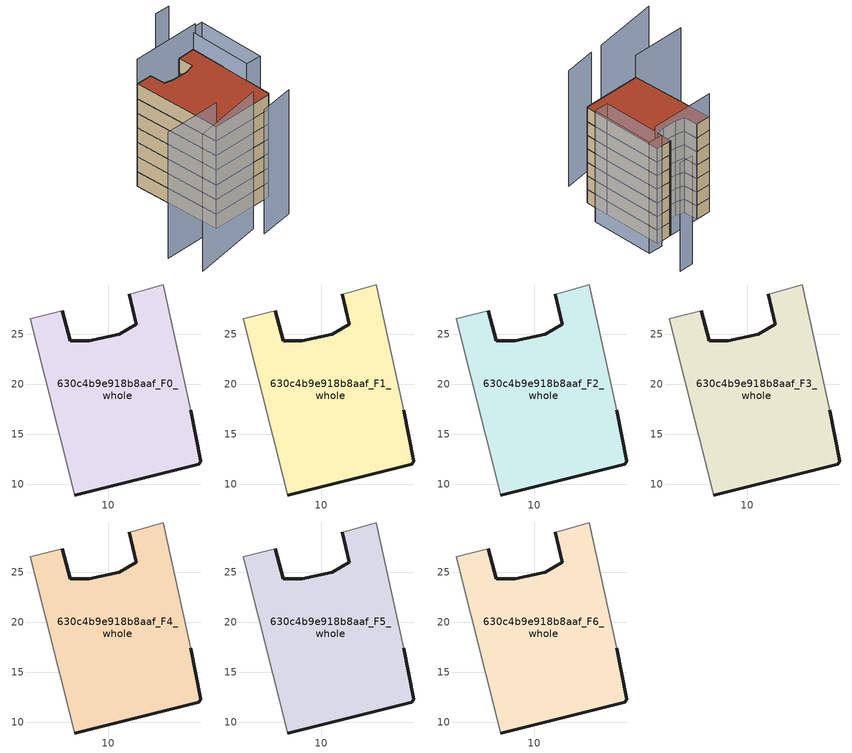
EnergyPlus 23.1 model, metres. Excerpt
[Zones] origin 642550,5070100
630c4b9e918b8aaf_F0_whole
 floor ground (EU_floor_Construction): 19.09,12 19.29,12.3 18.29,17.41 15.49,29.92 12.49,29.12 12.09,29.01 12.79,26.01 11.08,25.01 8.08,24.31 6.18,24.31 5.38,27.32 2.18,26.52 6.68,8.9 z0
 wall outside (EU_wall_Construction): 5.38,27.32 6.18,24.31 8.08,24.31 11.08,25.01 12.79,26.01 12.09,29.01 / 18.29,17.41 19.29,12.3 19.09,12 6.68,8.9 z0:3
 wall adiabatic (EU_wall_Construction): 12.09,29.01 12.49,29.12 15.49,29.92 18.29,17.41 / 6.68,8.9 2.18,26.52 5.38,27.32 z0:3
630c4b9e918b8aaf_F1_whole
 floor to 630c4b9e918b8aaf_F0_whole (EU_floor_Construction): 19.09,12 19.29,12.3 18.29,17.41 15.49,29.92 12.49,29.12 12.09,29.01 12.78,26.01 11.08,25.01 8.08,24.31 6.18,24.31 5.38,27.32 2.18,26.52 6.68,8.9 z3
 wall outside (EU_wall_Construction): 5.38,27.32 6.18,24.31 8.08,24.31 11.08,25.01 12.79,26.01 12.09,29.01 / 18.29,17.41 19.29,12.3 19.09,12 6.68,8.9 z3:6
 wall adiabatic (EU_wall_Construction): 12.09,29.01 12.49,29.12 15.49,29.92 18.29,17.41 / 6.68,8.9 2.18,26.52 5.38,27.32 z3:6
630c4b9e918b8aaf_F2_whole
 floor to 630c4b9e918b8aaf_F1_whole (EU_floor_Construction): 19.09,12 19.29,12.3 18.29,17.41 15.49,29.92 12.49,29.12 12.09,29.01 12.78,26.01 11.08,25.01 8.08,24.31 6.18,24.31 5.38,27.32 2.18,26.52 6.68,8.9 z6
 wall outside (EU_wall_Construction): 5.38,27.32 6.18,24.31 8.08,24.31 11.08,25.01 12.79,26.01 12.09,29.01 / 18.29,17.41 19.29,12.3 19.09,12 6.68,8.9 z6:9
 wall adiabatic (EU_wall_Construction): 12.09,29.01 12.49,29.12 15.49,29.92 18.29,17.41 / 6.68,8.9 2.18,26.52 5.38,27.32 z6:9
630c4b9e918b8aaf_F3_whole
 floor to 630c4b9e918b8aaf_F2_whole (EU_floor_Construction): 19.09,12 19.29,12.3 18.29,17.41 15.49,29.92 12.49,29.12 12.09,29.01 12.78,26.01 11.08,25.01 8.08,24.31 6.18,24.31 5.38,27.32 2.18,26.52 6.68,8.9 z9
 wall outside (EU_wall_Construction): 5.38,27.32 6.18,24.31 8.08,24.31 11.08,25.01 12.79,26.01 12.09,29.01 / 18.29,17.41 19.29,12.3 19.09,12 6.68,8.9 z9:12
 wall adiabatic (EU_wall_Construction): 12.09,29.01 12.49,29.12 15.49,29.92 18.29,17.41 / 6.68,8.9 2.18,26.52 5.38,27.32 z9:12
630c4b9e918b8aaf_F4_whole
 floor to 630c4b9e918b8aaf_F3_whole (EU_floor_Construction): 19.09,12 19.29,12.3 18.29,17.41 15.49,29.92 12.49,29.12 12.09,29.01 12.78,26.01 11.08,25.01 8.08,24.31 6.18,24.31 5.38,27.32 2.18,26.52 6.68,8.9 z12
 wall outside (EU_wall_Construction): 5.38,27.32 6.18,24.31 8.08,24.31 11.08,25.01 12.79,26.01 12.09,29.01 / 18.29,17.41 19.29,12.3 19.09,12 6.68,8.9 z12:15
 wall adiabatic (EU_wall_Construction): 12.09,29.01 12.49,29.12 15.49,29.92 18.29,17.41 / 6.68,8.9 2.18,26.52 5.38,27.32 z12:15
630c4b9e918b8aaf_F5_whole
 floor to 630c4b9e918b8aaf_F4_whole (EU_floor_Construction): 19.09,12 19.29,12.3 18.29,17.41 15.49,29.92 12.49,29.12 12.09,29.01 12.78,26.01 11.08,25.01 8.08,24.31 6.18,24.31 5.38,27.32 2.18,26.52 6.68,8.9 z15
 wall outside (EU_wall_Construction): 5.38,27.32 6.18,24.31 8.08,24.31 11.08,25.01 12.79,26.01 12.09,29.01 / 18.29,17.41 19.29,12.3 19.09,12 6.68,8.9 z15:18
 wall adiabatic (EU_wall_Construction): 12.09,29.01 12.49,29.12 15.49,29.92 18.29,17.41 / 6.68,8.9 2.18,26.52 5.38,27.32 z15:18
630c4b9e918b8aaf_F6_whole
 floor to 630c4b9e918b8aaf_F5_whole (EU_floor_Construction): 19.09,12 19.29,12.3 18.29,17.41 15.49,29.92 12.49,29.12 12.09,29.01 12.78,26.01 11.08,25.01 8.08,24.31 6.18,24.31 5.38,27.32 2.18,26.52 6.68,8.9 z18
 wall outside (EU_wall_Construction): 5.38,27.32 6.18,24.31 8.08,24.31 11.08,25.01 12.79,26.01 12.09,29.01 / 18.29,17.41 19.29,12.3 19.09,12 6.68,8.9 z18:21
 wall adiabatic (EU_wall_Construction): 12.09,29.01 12.49,29.12 15.49,29.92 18.29,17.41 / 6.68,8.9 2.18,26.52 5.38,27.32 z18:21
 roof outside (EU_roof_Construction): 15.49,29.92 18.29,17.41 19.29,12.3 19.09,12 6.68,8.9 2.18,26.52 5.38,27.32 6.18,24.31 8.08,24.31 11.08,25.01 12.79,26.01 12.09,29.01 12.49,29.12 z21
shading: -1.83,-0.2 11.96,5.58 z0:28.1; 12.73,3.38 19.33,6.07 z0:25.5; 18.29,31.61 21.24,18.05 / 21.24,18.05 18.21,17.39 / 18.21,17.39 15.26,30.96 / 15.26,30.96 18.29,31.61 z0:24.5; 6.68,8.9 -4.76,6 z0:25.9; 15.97,29.99 2.18,26.51 z0:26.1; 16.64,39.32 13.59,38.62 z0:23.9
[Building]
EU S2 Campaign: North Axis=0; Terrain=City; Solar Distribution=FullExterior
[Site:Location]
Lyon-Bron: Latitude=45.75; Longitude=5; Time Zone=1; Elevation=198
[SizingPeriod:WeatherFileDays]
AnnualSizingPeriod: Begin Month=1; Begin Day of Month=1; End Month=12; End Day of Month=31; Day of Week for Start Day=Monday; Use Weather File Daylight Saving Period=No; Use Weather File Rain and Snow Indicators=No
[MATERIAL]
EU_InternalMass_Material: Roughness=MediumRough; Thickness=0.1; Conductivity=1; Density=1800; Specific Heat=900; Thermal Absorptance=0.9; Solar Absorptance=0.7; Visible Absorptance=0.7
[MATERIAL:NOMASS] Roughness=MediumRough; Thermal Absorptance=0.9; Solar Absorptance=0.7; Visible Absorptance=0.7
Name | Thermal Resistance
EU_wall_NoMass | 0.776494
EU_roof_NoMass | 0.486893
EU_floor_NoMass | 0.421597
[CONSTRUCTION]
EU_wall_Construction: EU_wall_NoMass
EU_roof_Construction: EU_roof_NoMass
EU_floor_Construction: EU_floor_NoMass
EU_InternalMass_Construction: EU_InternalMass_Material
[ZONE] Type=1; Multiplier=1; Ceiling Height=autocalculate; Floor Area=autocalculate; Part of Total Floor Area=Yes
Name | Volume
630c4b9e918b8aaf_F0_whole | 662.359
630c4b9e918b8aaf_F1_whole; 630c4b9e918b8aaf_F2_whole; 630c4b9e918b8aaf_F3_whole; 630c4b9e918b8aaf_F4_whole; 630c4b9e918b8aaf_F5_whole; 630c4b9e918b8aaf_F6_whole | 662.358
[INTERNALMASS] Construction=EU_InternalMass_Construction; Surface Area=220.786
Name | Zone or ZoneList
630c4b9e918b8aaf_F0_whole_EU_InternalMass | 630c4b9e918b8aaf_F0_whole
630c4b9e918b8aaf_F1_whole_EU_InternalMass | 630c4b9e918b8aaf_F1_whole
630c4b9e918b8aaf_F2_whole_EU_InternalMass | 630c4b9e918b8aaf_F2_whole
630c4b9e918b8aaf_F3_whole_EU_InternalMass | 630c4b9e918b8aaf_F3_whole
630c4b9e918b8aaf_F4_whole_EU_InternalMass | 630c4b9e918b8aaf_F4_whole
630c4b9e918b8aaf_F5_whole_EU_InternalMass | 630c4b9e918b8aaf_F5_whole
630c4b9e918b8aaf_F6_whole_EU_InternalMass | 630c4b9e918b8aaf_F6_whole
[OTHEREQUIPMENT] Fuel Type=Electricity; Design Level Calculation Method=Watts/Area; Power per Zone Floor Area=1; Fraction Latent=0; Fraction Radiant=0; Fraction Lost=0; Carbon Dioxide Generation Rate=0; EndUse Subcategory=EU_Step8_InternalGains
Name | Zone or ZoneList or Space or SpaceList | Schedule
EU_Step8_InternalGain_630c4b9e918b8aaf_F0_whole_f000 | 630c4b9e918b8aaf_F0_whole | EU_Step8_GainSchedule_630c4b9e918b8aaf_F0_whole_f000
EU_Step8_InternalGain_630c4b9e918b8aaf_F1_whole_f000 | 630c4b9e918b8aaf_F1_whole | EU_Step8_GainSchedule_630c4b9e918b8aaf_F1_whole_f000
EU_Step8_InternalGain_630c4b9e918b8aaf_F2_whole_f000 | 630c4b9e918b8aaf_F2_whole | EU_Step8_GainSchedule_630c4b9e918b8aaf_F2_whole_f000
EU_Step8_InternalGain_630c4b9e918b8aaf_F3_whole_f000 | 630c4b9e918b8aaf_F3_whole | EU_Step8_GainSchedule_630c4b9e918b8aaf_F3_whole_f000
EU_Step8_InternalGain_630c4b9e918b8aaf_F4_whole_f000 | 630c4b9e918b8aaf_F4_whole | EU_Step8_GainSchedule_630c4b9e918b8aaf_F4_whole_f000
EU_Step8_InternalGain_630c4b9e918b8aaf_F5_whole_f000 | 630c4b9e918b8aaf_F5_whole | EU_Step8_GainSchedule_630c4b9e918b8aaf_F5_whole_f000
EU_Step8_InternalGain_630c4b9e918b8aaf_F6_whole_f000 | 630c4b9e918b8aaf_F6_whole | EU_Step8_GainSchedule_630c4b9e918b8aaf_F6_whole_f000
[ZONEVENTILATION:DESIGNFLOWRATE] Schedule=EU_AlwaysOn; Design Flow Rate Calculation Method=AirChanges/Hour; Air Changes per Hour=0.693814; Ventilation Type=Natural; Fan Pressure Rise=0; Fan Total Efficiency=1; Constant Term Coefficient=1; Temperature Term Coefficient=0; Velocity Term Coefficient=0; Velocity Squared Term Coefficient=0; Minimum Indoor Temperature=-100; Maximum Indoor Temperature=100; Delta Temperature=-100; Minimum Outdoor Temperature=-100; Maximum Outdoor Temperature=100; Maximum Wind Speed=40
Name | Zone or ZoneList or Space or SpaceList
EU_ConstantAir_630c4b9e918b8aaf_F0_whole | 630c4b9e918b8aaf_F0_whole
EU_ConstantAir_630c4b9e918b8aaf_F1_whole | 630c4b9e918b8aaf_F1_whole
EU_ConstantAir_630c4b9e918b8aaf_F2_whole | 630c4b9e918b8aaf_F2_whole
EU_ConstantAir_630c4b9e918b8aaf_F3_whole | 630c4b9e918b8aaf_F3_whole
EU_ConstantAir_630c4b9e918b8aaf_F4_whole | 630c4b9e918b8aaf_F4_whole
EU_ConstantAir_630c4b9e918b8aaf_F5_whole | 630c4b9e918b8aaf_F5_whole
EU_ConstantAir_630c4b9e918b8aaf_F6_whole | 630c4b9e918b8aaf_F6_whole
[HVACTEMPLATE:THERMOSTAT] Constant Heating Setpoint=20; Constant Cooling Setpoint=50
EU_HeatOnly_630c4b9e918b8aaf_F0_whole; EU_HeatOnly_630c4b9e918b8aaf_F1_whole; EU_HeatOnly_630c4b9e918b8aaf_F2_whole; EU_HeatOnly_630c4b9e918b8aaf_F3_whole; EU_HeatOnly_630c4b9e918b8aaf_F4_whole; EU_HeatOnly_630c4b9e918b8aaf_F5_whole; EU_HeatOnly_630c4b9e918b8aaf_F6_whole
[HVACTEMPLATE:ZONE:IDEALLOADSAIRSYSTEM] System Availability Schedule=EU_AlwaysOn; Maximum Heating Supply Air Temperature=50; Minimum Cooling Supply Air Temperature=13; Maximum Heating Supply Air Humidity Ratio=0.0156; Minimum Cooling Supply Air Humidity Ratio=0.0077; Heating Limit=NoLimit; Cooling Limit=NoLimit; Heating Availability Schedule=EU_AlwaysOn; Cooling Availability Schedule=EU_CoolingOff; Dehumidification Control Type=ConstantSensibleHeatRatio; Cooling Sensible Heat Ratio=0.7; Dehumidification Setpoint=60; Humidification Control Type=None; Humidification Setpoint=30; Outdoor Air Method=None; Outdoor Air Flow Rate per Person=0.00944; Outdoor Air Flow Rate per Zone Floor Area=0; Outdoor Air Flow Rate per Zone=0; Demand Controlled Ventilation Type=None; Outdoor Air Economizer Type=NoEconomizer; Heat Recovery Type=None; Sensible Heat Recovery Effectiveness=0.7; Latent Heat Recovery Effectiveness=0.65
Name | Template Thermostat
630c4b9e918b8aaf_F0_whole | EU_HeatOnly_630c4b9e918b8aaf_F0_whole
630c4b9e918b8aaf_F1_whole | EU_HeatOnly_630c4b9e918b8aaf_F1_whole
630c4b9e918b8aaf_F2_whole | EU_HeatOnly_630c4b9e918b8aaf_F2_whole
630c4b9e918b8aaf_F3_whole | EU_HeatOnly_630c4b9e918b8aaf_F3_whole
630c4b9e918b8aaf_F4_whole | EU_HeatOnly_630c4b9e918b8aaf_F4_whole
630c4b9e918b8aaf_F5_whole | EU_HeatOnly_630c4b9e918b8aaf_F5_whole
630c4b9e918b8aaf_F6_whole | EU_HeatOnly_630c4b9e918b8aaf_F6_whole
[SIZING:ZONE] Zone Cooling Design Supply Air Temperature Input Method=SupplyAirTemperature; Zone Cooling Design Supply Air Temperature=13; Zone Heating Design Supply Air Temperature Input Method=SupplyAirTemperature; Zone Heating Design Supply Air Temperature=50; Zone Cooling Design Supply Air Humidity Ratio=0.008; Zone Heating Design Supply Air Humidity Ratio=0.008; Cooling Design Air Flow Method=DesignDay; Cooling Design Air Flow Rate=0; Cooling Minimum Air Flow per Zone Floor Area=0.000762; Cooling Minimum Air Flow=0; Cooling Minimum Air Flow Fraction=0.2; Heating Design Air Flow Method=DesignDay; Heating Design Air Flow Rate=0; Heating Maximum Air Flow per Zone Floor Area=0.002032; Heating Maximum Air Flow=0.141576; Heating Maximum Air Flow Fraction=0.3; Account for Dedicated Outdoor Air System=No; Dedicated Outdoor Air System Control Strategy=NeutralSupplyAir; Dedicated Outdoor Air Low Setpoint Temperature for Design=autosize; Dedicated Outdoor Air High Setpoint Temperature for Design=autosize; Zone Load Sizing Method=Sensible Load Only No Latent Load; Zone Latent Cooling Design Supply Air Humidity Ratio Input Method=HumidityRatioDifference; Zone Cooling Design Supply Air Humidity Ratio Difference=0.005; Zone Latent Heating Design Supply Air Humidity Ratio Input Method=HumidityRatioDifference; Zone Humidification Design Supply Air Humidity Ratio Difference=0.005
630c4b9e918b8aaf_F0_whole; 630c4b9e918b8aaf_F1_whole; 630c4b9e918b8aaf_F2_whole; 630c4b9e918b8aaf_F3_whole; 630c4b9e918b8aaf_F4_whole; 630c4b9e918b8aaf_F5_whole; 630c4b9e918b8aaf_F6_whole
[SCHEDULE:CONSTANT]
Name | Hourly Value
EU_AlwaysOn | 1
EU_CoolingOff | 0
[SCHEDULE:FILE] Column Number=1; Rows to Skip at Top=0; Number of Hours of Data=8760; Column Separator=Comma; Interpolate to Timestep=No; Minutes per Item=60; Adjust Schedule for Daylight Savings=Yes
Name | File
EU_Step8_GainSchedule_630c4b9e918b8aaf_F0_whole_f000 | ../../schedules/630c4b9e918b8aaf/630c4b9e918b8aaf_F0_whole_f000_gain.csv
EU_Step8_GainSchedule_630c4b9e918b8aaf_F1_whole_f000 | ../../schedules/630c4b9e918b8aaf/630c4b9e918b8aaf_F1_whole_f000_gain.csv
EU_Step8_GainSchedule_630c4b9e918b8aaf_F2_whole_f000 | ../../schedules/630c4b9e918b8aaf/630c4b9e918b8aaf_F2_whole_f000_gain.csv
EU_Step8_GainSchedule_630c4b9e918b8aaf_F3_whole_f000 | ../../schedules/630c4b9e918b8aaf/630c4b9e918b8aaf_F3_whole_f000_gain.csv
EU_Step8_GainSchedule_630c4b9e918b8aaf_F4_whole_f000 | ../../schedules/630c4b9e918b8aaf/630c4b9e918b8aaf_F4_whole_f000_gain.csv
EU_Step8_GainSchedule_630c4b9e918b8aaf_F5_whole_f000 | ../../schedules/630c4b9e918b8aaf/630c4b9e918b8aaf_F5_whole_f000_gain.csv
EU_Step8_GainSchedule_630c4b9e918b8aaf_F6_whole_f000 | ../../schedules/630c4b9e918b8aaf/630c4b9e918b8aaf_F6_whole_f000_gain.csv
